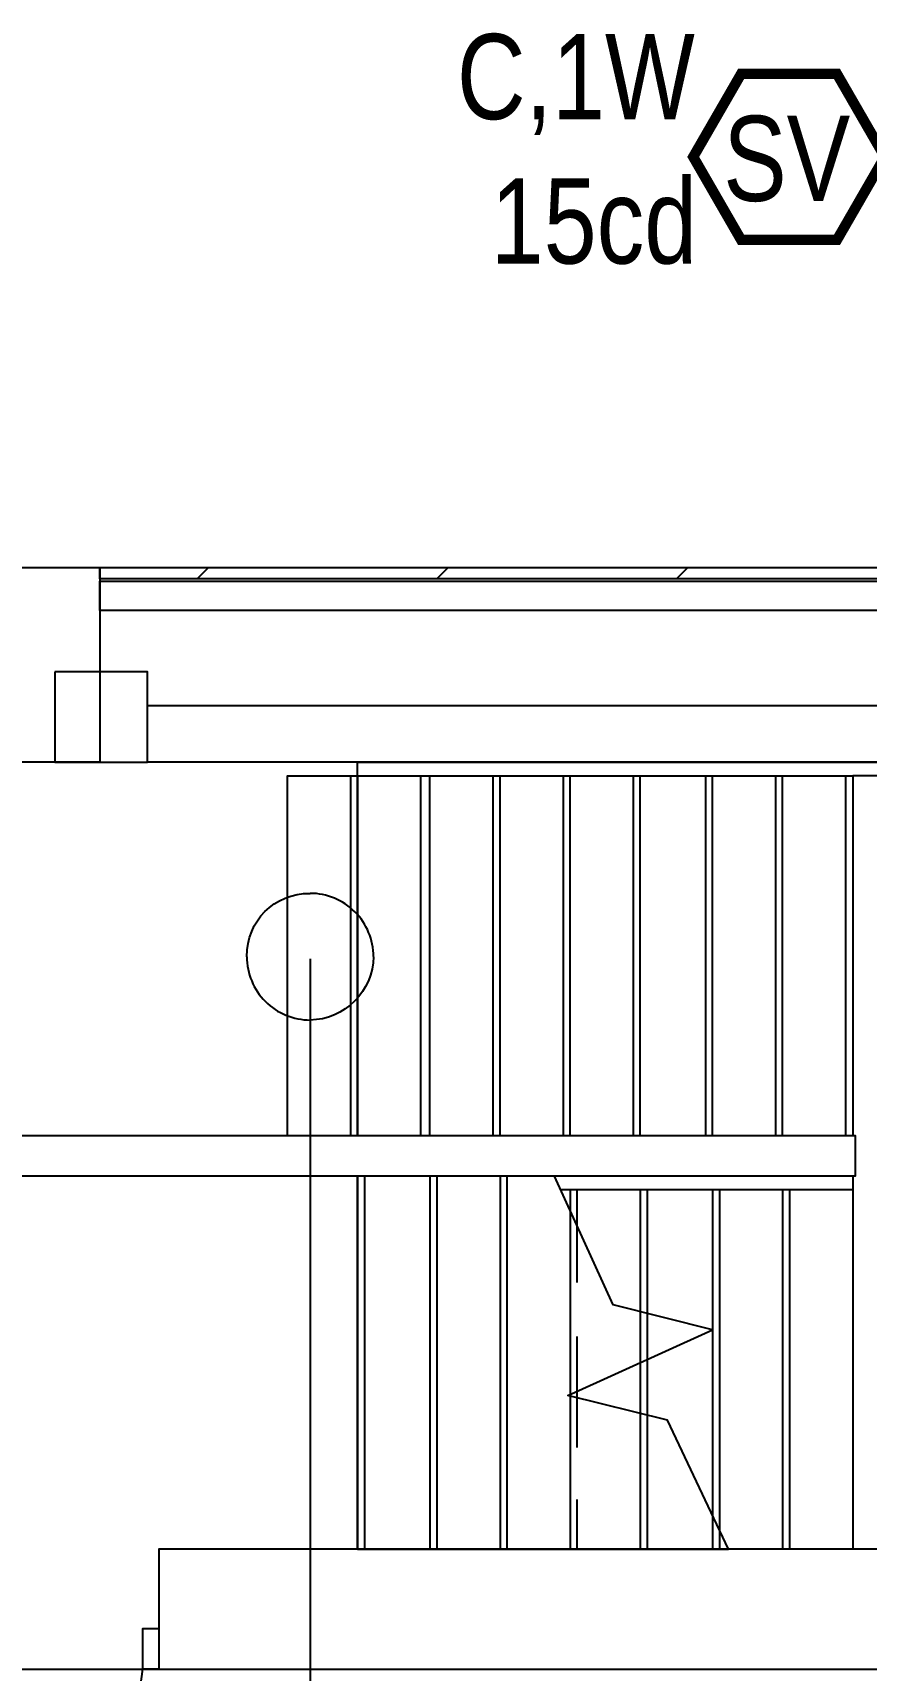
# Model space of a CAD drawing. Header units: inches. Extents: x 8199 to 15931, y 7617 to 15423.
# Drawn here: x 9666.1 to 9783.5, y 8976.3 to 9207 of the extents above; entities that cross this region are included whole.
import ezdxf
from ezdxf.enums import TextEntityAlignment as Align

# ---------------------------------------------------------------- set-up
doc = ezdxf.new("R2010")
doc.units = ezdxf.units.IN
doc.header["$LTSCALE"] = 0.25
doc.header["$MEASUREMENT"] = 0
doc.layers.add('BACKGROUND', color=8, linetype='Continuous')
doc.layers.add('SPEAKER STROBE', color=1, linetype='Continuous')
doc.styles.add('Arial', font='arial.ttf', dxfattribs={"width": 0.8})

# ---------------------------------------------------------------- blocks, each defined once
blk = doc.blocks.new('GC-S7VM')
at = {"layer": 'SPEAKER STROBE', "const_width": 1.46}
blk.add_lwpolyline([(13.83, 0.21), (7.08, 11.9), (-6.42, 11.9), (-13.17, 0.21), (-6.42, -11.49), (7.08, -11.49)], close=True, dxfattribs=at)
at = {"layer": 'SPEAKER STROBE', "style": 'Arial', "width": 0.8}
blk.add_text('SV', height=12, dxfattribs=at).set_placement((0, 0), align=Align.MIDDLE)
for tag, p in [('C', (-12.95, 11.52)), ('CANDELA', (-12.62, -8.82)), ('1/2W', (-12.62, -29.16))]:
    blk.add_attdef(tag, text='', height=12, dxfattribs=at).set_placement(p, align=Align.MIDDLE_RIGHT)
for tag, p in [('Speaker_Circuit', (16.8, 11.52)), ('Visual_Circuit', (16.8, -8.82))]:
    blk.add_attdef(tag, text='', height=12, dxfattribs=at).set_placement(p, align=Align.MIDDLE_LEFT)

msp = doc.modelspace()

# ---------------------------------------------------------------- linework, layer by layer
at = {"layer": 'BACKGROUND'}
for points in [[(9662.78, 9131.66), (9675.52, 9131.66), (9675.52, 9130.06), (9675.52, 9131.66), (9907.77, 9131.66), (9907.77, 9130.06), (9675.52, 9130.06), (9675.52, 9117), (9675.52, 9104.26), (9638.25, 9104.26)], [(9689.22, 9130.06), (9690.81, 9131.66)], [(9722.99, 9130.06), (9724.58, 9131.66)], [(9756.76, 9130.06), (9758.35, 9131.66)], [(9711.84, 9102.35), (9711.84, 9051.69), (9711.84, 9104.26), (9829.08, 9104.26), (9682.21, 9104.26), (9682.21, 9112.22), (9829.08, 9112.22), (9829.08, 9104.26)], [(9701.96, 9051.69), (9701.96, 9102.35), (9711.84, 9102.35), (9722.03, 9102.35), (9731.91, 9102.35), (9741.79, 9102.35), (9751.66, 9102.35), (9761.86, 9102.35), (9771.73, 9102.35), (9781.61, 9102.35)], [(9722.03, 9051.69), (9722.03, 9102.35)], [(9731.91, 9051.69), (9731.91, 9102.35)], [(9741.79, 9051.69), (9741.79, 9102.35)], [(9751.66, 9051.69), (9751.66, 9102.35)], [(9761.86, 9051.69), (9761.86, 9102.35)], [(9771.73, 9051.69), (9771.73, 9102.35)], [(9833.86, 8993.39), (9833.86, 9102.35), (9781.61, 9102.35), (9781.61, 9051.69)], [(9705.15, 9076.54), (9705.15, 8925.85), (9724.58, 8926.49)], [(9638.25, 9051.69), (9781.93, 9051.69), (9781.93, 9045.96), (9638.25, 9045.96)], [(9761.86, 9044.05), (9761.86, 8998.49), (9761.86, 8993.39), (9764.09, 8993.39), (9755.48, 9011.55), (9741.47, 9015.05), (9761.86, 9024.29), (9747.84, 9027.8), (9739.56, 9045.96), (9731.91, 9045.96), (9722.03, 9045.96), (9711.84, 9045.96)], [(9722.03, 9045.96), (9722.03, 8993.39)], [(9731.91, 9045.96), (9731.91, 8993.39)], [(9781.61, 9045.96), (9781.61, 9044.05), (9781.61, 8993.39)], [(9740.51, 9044.05), (9741.79, 9044.05), (9751.66, 9044.05), (9761.86, 9044.05), (9771.73, 9044.05), (9781.61, 9044.05)], [(9741.79, 9044.05), (9741.79, 9041.18), (9741.79, 9015.05), (9741.79, 8993.39)], [(9742.74, 9044.05), (9742.74, 9038.95), (9742.74, 9030.98)], [(9751.66, 9044.05), (9751.66, 9026.84), (9751.66, 9019.83), (9751.66, 9012.51), (9751.66, 8993.39)], [(9752.62, 9044.05), (9752.62, 9026.52), (9752.62, 9020.15), (9752.62, 9012.19), (9752.62, 8993.39)], [(9771.73, 9044.05), (9771.73, 8993.39)], [(9742.74, 9023.34), (9742.74, 9015.37), (9742.74, 9014.74), (9742.74, 9007.73)], [(9761.86, 9024.61), (9761.86, 9024.29)], [(9742.74, 9000.4), (9742.74, 8993.39)], [(9762.81, 8996.26), (9762.81, 8993.39)], [(9841.82, 8993.39), (9841.82, 8980.65), (9829.08, 8980.65), (9829.08, 8993.39), (9833.86, 8993.39), (9683.8, 8993.39), (9683.8, 8976.51), (9681.57, 8976.51), (9681.57, 8982.24), (9683.8, 8982.24)], [(9711.84, 8993.39), (9722.03, 8993.39), (9731.91, 8993.39), (9741.79, 8993.39), (9751.66, 8993.39), (9761.86, 8993.39)], [(9671.06, 8951.34), (9676.79, 8958.67), (9680.3, 8967.27), (9681.57, 8976.51)]]:
    msp.add_lwpolyline(points, dxfattribs=at)
for points in [[(9675.52, 9129.74), (9834.18, 9129.74), (9834.18, 9125.6), (9675.52, 9125.6)], [(9669.15, 9117), (9669.15, 9104.26), (9682.21, 9104.26), (9682.21, 9117)], [(9711.84, 8993.39), (9711.84, 9045.96)]]:
    msp.add_lwpolyline(points, close=True, dxfattribs=at)
at = {"layer": 'BACKGROUND', "ltscale": 0.063333}
for points in [[(9710.88, 9051.69), (9710.88, 9102.35)], [(9720.76, 9051.69), (9720.76, 9102.35)], [(9730.95, 9051.69), (9730.95, 9102.35)], [(9740.83, 9051.69), (9740.83, 9102.35)], [(9750.71, 9051.69), (9750.71, 9102.35)], [(9760.9, 9051.69), (9760.9, 9102.35)], [(9770.78, 9051.69), (9770.78, 9102.35)], [(9780.65, 9051.69), (9780.65, 9102.35)], [(9762.81, 9044.05), (9762.81, 8996.26)], [(9772.69, 9044.05), (9772.69, 8993.39)]]:
    msp.add_lwpolyline(points, dxfattribs=at)
at = {"layer": 'BACKGROUND', "ltscale": 0.066667}
for points in [[(9712.79, 9045.96), (9712.79, 8993.39)], [(9722.99, 9045.96), (9722.99, 8993.39)], [(9732.87, 9045.96), (9732.87, 8993.39)]]:
    msp.add_lwpolyline(points, dxfattribs=at)
at = {"layer": 'BACKGROUND', "ltscale": 0.848333}
msp.add_lwpolyline([(9586.64, 8976.51), (9900.76, 8976.51)], dxfattribs=at)
at = {"layer": 'BACKGROUND'}
for centre, start, end in [((9705.16, 9076.88), 359.8994, 90.1006), ((9705.13, 9076.84), 179.8994, 270.1006)]:
    msp.add_arc(centre, 8.9, start, end, dxfattribs=at)
for points in [[(9696.23, 9076.86), (9696.23, 9081.96), (9700.05, 9085.78), (9705.15, 9085.78)], [(9696.23, 9076.86), (9696.23, 9081.96), (9700.05, 9085.78), (9705.15, 9085.78)], [(9714.07, 9076.86), (9714.07, 9072.08), (9709.93, 9067.94), (9705.15, 9067.94)], [(9714.07, 9076.86), (9714.07, 9072.08), (9709.93, 9067.94), (9705.15, 9067.94)]]:
    msp.add_open_spline(points, degree=3, dxfattribs=at)

# ---------------------------------------------------------------- block references
at = {"layer": 'SPEAKER STROBE'}
msp.add_blockref('GC-S7VM', (9772.3, 9189.31), dxfattribs=at).add_auto_attribs({'C': 'C,1W', 'Speaker_Circuit': 'S1', 'Visual_Circuit': 'V2-3', 'CANDELA': '15cd'})

doc.saveas('drawing.dxf')
